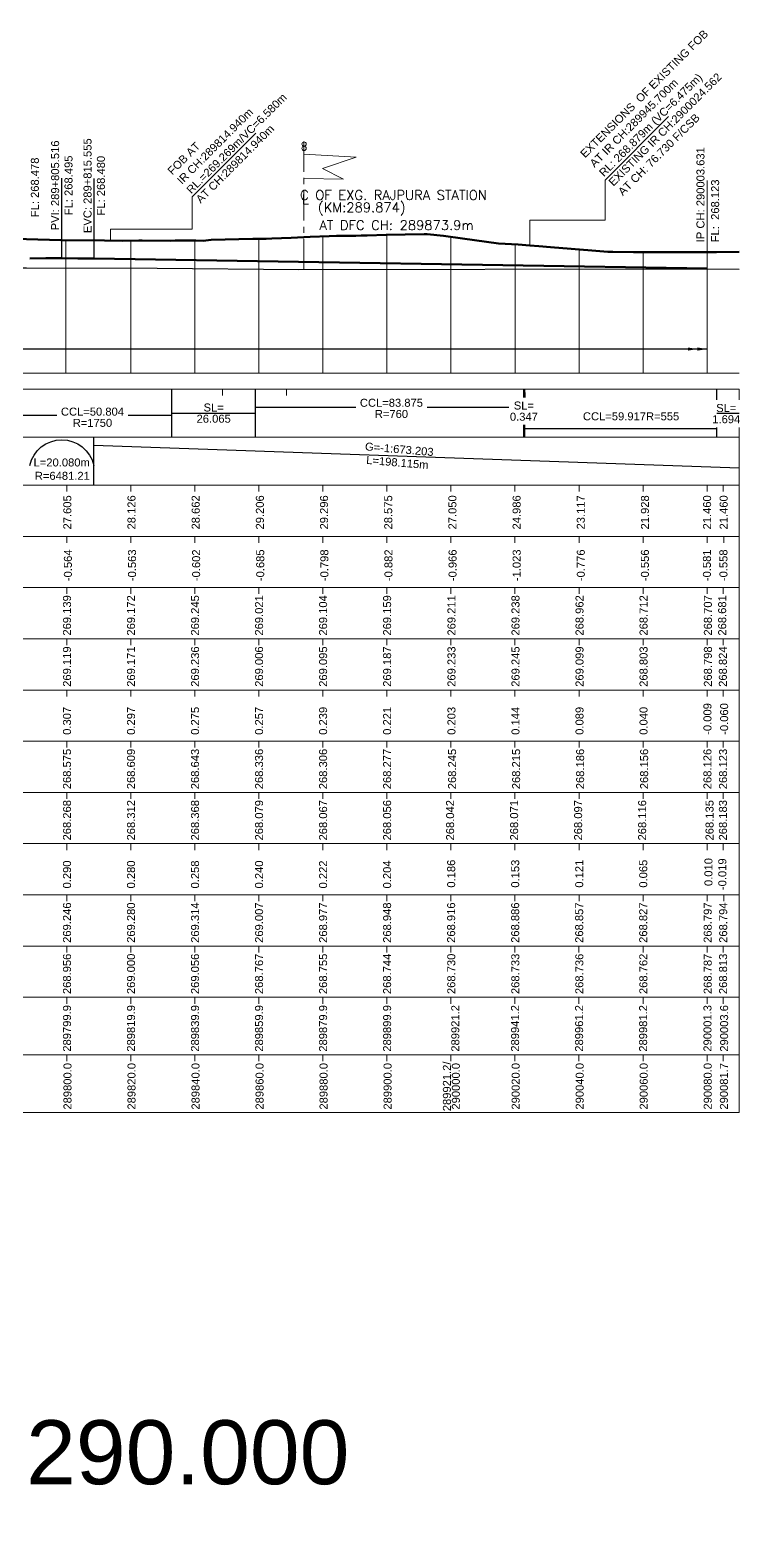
# Model space of a CAD drawing. Header units: metres. Extents: x 21905 to 23513, y -13878 to -13393.
# Drawn here: x 23289.3 to 23512.5, y -13857.4 to -13393 of the extents above; entities that cross this region are included whole.
import ezdxf
from ezdxf.enums import TextEntityAlignment as Align

# ---------------------------------------------------------------- set-up
doc = ezdxf.new("R2010")
doc.units = ezdxf.units.M
doc.header["$MEASUREMENT"] = 0
doc.linetypes.add('CENTER', pattern=[50.8, 31.75, -6.35, 6.35, -6.35])
doc.linetypes.add('DASHED2', pattern=[0.375, 0.25, -0.125])
for name, color, linetype, lineweight in [('C-PFVW-BAND-VERGOM', 1, 'Continuous', 25), ('C-PROF-DG-LINE', 190, 'Continuous', 50), ('C-PROF-EG-LINE', 7, 'DASHED2', 50), ('C-PROF-LABL-DG', 1, 'Continuous', 25), ('LS BVC-PVI-EVC TEXT', 10, 'Continuous', 0), ('LS CUT FILL', 190, 'Continuous', 0), ('LS DATUM X', 7, 'Continuous', 0), ('LS EXG IR CH', 7, 'Continuous', 0), ('LS EXG. FL', 7, 'Continuous', 0), ('LS EXG. GL', 7, 'Continuous', 0), ('LS EXG. GL AT PRO. TOE', 7, 'Continuous', 0), ('LS EXG. RL', 7, 'Continuous', 0), ('LS FRAME', 7, 'Continuous', 0), ('LS PFL-EFL', 190, 'Continuous', 0), ('LS PRL-ERL', 190, 'Continuous', 0), ('LS PRO DFCC CHAINAGE', 190, 'Continuous', 0), ('LS PRO. FL', 190, 'Continuous', 0), ('LS PRO. RL', 190, 'Continuous', 0), ('LS PROFILE EXG FL', 7, 'Continuous', 25), ('LS PROFILE PRO FL', 190, 'Continuous', 30), ('LS TICKS', 7, 'Continuous', 0), ("NEW SHAMBHU CROSSING STN. SRJ's", 10, 'Continuous', 0), ('Profile Grid', 7, 'Continuous', 0), ("SHAMBU STN. SRJ's", 251, 'Continuous', 0)]:
    doc.layers.add(name, color=color, linetype=linetype, lineweight=lineweight)
for name, color, linetype in [('LS VERTICAL ALIGNMENT', 190, 'Continuous'), ('ref text', 3, 'Continuous'), ('STATION YARD LIMIT IN LS', 7, 'Continuous')]:
    doc.layers.add(name, color=color, linetype=linetype)
doc.styles.add('Arial', font='arial.ttf')
doc.styles.add('ROMANT', font='romant__.ttf')
doc.styles.get("Standard").update_dxf_attribs({"font": 'arial.ttf'})
doc.styles.add('Style-Arial', font='arial.ttf')
doc.styles.add('StyleArial', font='arial.ttf')
doc.dimstyles.get("Standard").update_dxf_attribs({"dimtxt": 0.18, "dimasz": 0.18, "dimexe": 0.18, "dimexo": 0.0625, "dimgap": 0.09, "dimtad": 0, "dimtih": 1, "dimtoh": 1, "dimdec": 4, "dimzin": 0, "dimdsep": 46, "dimtxsty": 'Standard', "dimcen": 0.09, "dimadec": 0, "dimazin": 0, "dimtfac": 1, "dimtdec": 4, "dimtofl": 0, "dimtmove": 0, "dimatfit": 3, "dimfxl": 1, "dimtolj": 1, "dimtzin": 0, "dimarcsym": 0})

msp = doc.modelspace()

# ---------------------------------------------------------------- linework, layer by layer
at = {"layer": 'C-PROF-DG-LINE', "linetype": 'Continuous', "lineweight": 50}
for p, q in [((23289.32, -13464.43), (23294.34, -13464.38)), ((23294.34, -13464.38), (23299.36, -13464.37)), ((23299.36, -13464.37), (23304.38, -13464.39)), ((23304.38, -13464.39), (23309.4, -13464.45)), ((23309.4, -13464.45), (23500.92, -13467.59))]:
    msp.add_line(p, q, dxfattribs=at)
at = {"layer": 'C-PROF-EG-LINE', "color": 7, "linetype": 'Continuous', "lineweight": 50, "ltscale": 0.5, "flags": 128}
msp.add_lwpolyline([(23277.52, -13458.11), (23299.04, -13458.69), (23312.69, -13458.85), (23318.42, -13458.93), (23323.45, -13458.78), (23324.16, -13458.77), (23324.49, -13458.83), (23333.25, -13458.88), (23334.72, -13458.85), (23341.17, -13458.81), (23343.53, -13458.87), (23345.98, -13458.62), (23359.04, -13458.34), (23363.23, -13458.25), (23364.99, -13458.18), (23370.94, -13457.93), (23376.89, -13457.67), (23382.84, -13457.41), (23385.15, -13457.31), (23388.79, -13457.36), (23391.24, -13457.39), (23392.88, -13457.26), (23394.74, -13457.21), (23400.69, -13457.08), (23406.64, -13456.95), (23412.59, -13456.83), (23413.47, -13456.81), (23418.54, -13457.4), (23424.49, -13458.17), (23435.8, -13459.71), (23441.86, -13460.05), (23445.5, -13460.34), (23448.34, -13460.57), (23451.99, -13460.88), (23458.48, -13461.43), (23464.97, -13461.97), (23469.94, -13462.37), (23471.37, -13462.35), (23471.46, -13462.35), (23477.95, -13462.41), (23484.44, -13462.49), (23485.92, -13462.51), (23490.93, -13462.51), (23497.42, -13462.48), (23503.91, -13462.45), (23510.97, -13462.4)], dxfattribs=at)
at = {"layer": 'C-PROF-LABL-DG', "color": 190, "linetype": 'Continuous', "lineweight": 25}
for p, q in [((23299.36, -13464.37), (23299.36, -13439.37)), ((23309.4, -13464.45), (23309.4, -13439.45))]:
    msp.add_line(p, q, dxfattribs=at)
at = {"layer": 'LS BVC-PVI-EVC TEXT', "color": 190}
for p, q in [((23500.92, -13467.53), (23500.92, -13440.11)), ((23304.9, -13467.45), (23304.9, -13467.42))]:
    msp.add_line(p, q, dxfattribs=at)
at = {"layer": 'LS DATUM X', "color": 7, "linetype": 'Continuous', "lineweight": 0}
msp.add_line((23000.86, -13500.26), (23510.97, -13500.26), dxfattribs=at)
at = {"layer": 'LS FRAME', "color": 7, "linetype": 'Continuous', "lineweight": 0, "flags": 128}
for points in [[(22995.86, -13520.26), (23510.97, -13520.26), (23510.97, -13505.26), (22995.86, -13505.26), (22995.86, -13520.26)], [(22995.86, -13535.26), (23510.97, -13535.26), (23510.97, -13520.26), (22995.86, -13520.26), (22995.86, -13535.26)], [(22995.86, -13551.26), (23510.97, -13551.26), (23510.97, -13535.26), (22995.86, -13535.26), (22995.86, -13551.26)], [(22995.86, -13567.26), (23510.97, -13567.26), (23510.97, -13551.26), (22995.86, -13551.26), (22995.86, -13567.26)], [(22995.86, -13583.26), (23510.97, -13583.26), (23510.97, -13567.26), (22995.86, -13567.26), (22995.86, -13583.26)], [(22995.86, -13599.26), (23510.97, -13599.26), (23510.97, -13583.26), (22995.86, -13583.26), (22995.86, -13599.26)], [(22995.86, -13615.26), (23510.97, -13615.26), (23510.97, -13599.26), (22995.86, -13599.26), (22995.86, -13615.26)], [(22995.86, -13631.26), (23510.97, -13631.26), (23510.97, -13615.26), (22995.86, -13615.26), (22995.86, -13631.26)], [(22995.86, -13647.26), (23510.97, -13647.26), (23510.97, -13631.26), (22995.86, -13631.26), (22995.86, -13647.26)], [(22995.86, -13663.26), (23510.97, -13663.26), (23510.97, -13647.26), (22995.86, -13647.26), (22995.86, -13663.26)], [(22995.86, -13679.26), (23510.97, -13679.26), (23510.97, -13663.26), (22995.86, -13663.26), (22995.86, -13679.26)], [(22995.86, -13695.26), (23510.97, -13695.26), (23510.97, -13679.26), (22995.86, -13679.26), (22995.86, -13695.26)], [(22995.86, -13713.26), (23510.97, -13713.26), (23510.97, -13695.26), (22995.86, -13695.26), (22995.86, -13713.26)], [(22995.86, -13731.26), (23510.97, -13731.26), (23510.97, -13713.26), (22995.86, -13713.26), (22995.86, -13731.26)]]:
    msp.add_lwpolyline(points, close=True, dxfattribs=at)
at = {"layer": 'LS PROFILE EXG FL'}
msp.add_lwpolyline([(23000.86, -13466.73), (23033.78, -13467.85), (23064.51, -13468.24), (23097.9, -13468.15), (23126.61, -13468.47), (23159.74, -13467.9), (23205.26, -13467.45), (23249.04, -13467.35), (23288.35, -13467.37), (23329.09, -13467.49), (23373.39, -13467.83), (23489.67, -13467.67)], dxfattribs=at)
at = {"layer": 'LS PROFILE PRO FL', "color": 7}
msp.add_line((23489.67, -13467.67), (23510.97, -13467.75), dxfattribs=at)
at = {"layer": 'LS TICKS', "color": 7, "linetype": 'Continuous', "lineweight": 0, "flags": 128}
for points in [[(23349.55, -13507.26), (23349.55, -13505.26)], [(23369.55, -13507.26), (23369.55, -13505.26)], [(23300.89, -13537.26), (23300.89, -13535.26)], [(23320.9, -13537.26), (23320.9, -13535.26)], [(23340.93, -13537.26), (23340.93, -13535.26)], [(23360.93, -13537.26), (23360.93, -13535.26)], [(23380.91, -13537.26), (23380.91, -13535.26)], [(23400.91, -13537.26), (23400.91, -13535.26)], [(23420.91, -13537.26), (23420.91, -13535.26)], [(23440.91, -13537.26), (23440.91, -13535.26)], [(23460.91, -13537.26), (23460.91, -13535.26)], [(23480.91, -13537.26), (23480.91, -13535.26)], [(23500.91, -13537.26), (23500.91, -13535.26)], [(23505.91, -13537.26), (23505.91, -13535.26)], [(23300.89, -13553.26), (23300.89, -13551.26)], [(23320.9, -13553.26), (23320.9, -13551.26)], [(23340.93, -13553.26), (23340.93, -13551.26)], [(23360.93, -13553.26), (23360.93, -13551.26)], [(23380.91, -13553.26), (23380.91, -13551.26)], [(23400.91, -13553.26), (23400.91, -13551.26)], [(23420.91, -13553.26), (23420.91, -13551.26)], [(23440.91, -13553.26), (23440.91, -13551.26)], [(23460.91, -13553.26), (23460.91, -13551.26)], [(23480.91, -13553.26), (23480.91, -13551.26)], [(23500.91, -13553.26), (23500.91, -13551.26)], [(23506.15, -13553.26), (23506.15, -13551.26)], [(23300.89, -13569.26), (23300.89, -13567.26)], [(23320.9, -13569.26), (23320.9, -13567.26)], [(23340.93, -13569.26), (23340.93, -13567.26)], [(23360.93, -13569.26), (23360.93, -13567.26)], [(23380.91, -13569.26), (23380.91, -13567.26)], [(23400.91, -13569.26), (23400.91, -13567.26)], [(23420.91, -13569.26), (23420.91, -13567.26)], [(23440.91, -13569.26), (23440.91, -13567.26)], [(23460.91, -13569.26), (23460.91, -13567.26)], [(23480.91, -13569.26), (23480.91, -13567.26)], [(23500.91, -13569.26), (23500.91, -13567.26)], [(23505.91, -13569.26), (23505.91, -13567.26)], [(23300.89, -13585.26), (23300.89, -13583.26)], [(23320.9, -13585.26), (23320.9, -13583.26)], [(23340.93, -13585.26), (23340.93, -13583.26)], [(23360.93, -13585.26), (23360.93, -13583.26)], [(23380.91, -13585.26), (23380.91, -13583.26)], [(23400.91, -13585.26), (23400.91, -13583.26)], [(23420.91, -13585.26), (23420.91, -13583.26)], [(23440.91, -13585.26), (23440.91, -13583.26)], [(23460.91, -13585.26), (23460.91, -13583.26)], [(23480.91, -13585.26), (23480.91, -13583.26)], [(23500.91, -13585.26), (23500.91, -13583.26)], [(23505.91, -13585.26), (23505.91, -13583.26)], [(23300.89, -13601.26), (23300.89, -13599.26)], [(23320.9, -13601.26), (23320.9, -13599.26)], [(23340.93, -13601.26), (23340.93, -13599.26)], [(23360.93, -13601.26), (23360.93, -13599.26)], [(23380.91, -13601.26), (23380.91, -13599.26)], [(23400.91, -13601.26), (23400.91, -13599.26)], [(23420.91, -13601.26), (23420.91, -13599.26)], [(23440.91, -13601.26), (23440.91, -13599.26)], [(23460.91, -13601.26), (23460.91, -13599.26)], [(23480.91, -13601.26), (23480.91, -13599.26)], [(23500.91, -13601.26), (23500.91, -13599.26)], [(23505.91, -13601.26), (23505.91, -13599.26)], [(23300.89, -13617.26), (23300.89, -13615.26)], [(23320.9, -13617.26), (23320.9, -13615.26)], [(23340.93, -13617.26), (23340.93, -13615.26)], [(23360.93, -13617.26), (23360.93, -13615.26)], [(23380.91, -13617.26), (23380.91, -13615.26)], [(23400.91, -13617.26), (23400.91, -13615.26)], [(23420.91, -13617.26), (23420.91, -13615.26)], [(23440.91, -13617.26), (23440.91, -13615.26)], [(23460.91, -13617.26), (23460.91, -13615.26)], [(23480.91, -13617.26), (23480.91, -13615.26)], [(23500.91, -13617.26), (23500.91, -13615.26)], [(23505.91, -13617.26), (23505.91, -13615.26)], [(23300.89, -13633.26), (23300.89, -13631.26)], [(23320.9, -13633.26), (23320.9, -13631.26)], [(23340.93, -13633.26), (23340.93, -13631.26)], [(23360.93, -13633.26), (23360.93, -13631.26)], [(23380.91, -13633.26), (23380.91, -13631.26)], [(23400.91, -13633.26), (23400.91, -13631.26)], [(23420.91, -13633.26), (23420.91, -13631.26)], [(23420.91, -13633.26), (23420.91, -13631.26)], [(23440.91, -13633.26), (23440.91, -13631.26)], [(23460.91, -13633.26), (23460.91, -13631.26)], [(23480.91, -13633.26), (23480.91, -13631.26)], [(23500.91, -13633.26), (23500.91, -13631.26)], [(23505.91, -13633.26), (23505.91, -13631.26)], [(23300.89, -13649.26), (23300.89, -13647.26)], [(23320.9, -13649.26), (23320.9, -13647.26)], [(23340.93, -13649.26), (23340.93, -13647.26)], [(23360.93, -13649.26), (23360.93, -13647.26)], [(23380.91, -13649.26), (23380.91, -13647.26)], [(23400.91, -13649.26), (23400.91, -13647.26)], [(23420.91, -13649.26), (23420.91, -13647.26)], [(23420.91, -13649.26), (23420.91, -13647.26)], [(23440.91, -13649.26), (23440.91, -13647.26)], [(23460.91, -13649.26), (23460.91, -13647.26)], [(23480.91, -13649.26), (23480.91, -13647.26)], [(23500.91, -13649.26), (23500.91, -13647.26)], [(23505.91, -13649.26), (23505.91, -13647.26)], [(23300.89, -13665.26), (23300.89, -13663.26)], [(23320.9, -13665.26), (23320.9, -13663.26)], [(23340.93, -13665.26), (23340.93, -13663.26)], [(23360.93, -13665.26), (23360.93, -13663.26)], [(23380.91, -13665.26), (23380.91, -13663.26)], [(23400.91, -13665.26), (23400.91, -13663.26)], [(23420.91, -13665.26), (23420.91, -13663.26)], [(23440.91, -13665.26), (23440.91, -13663.26)], [(23460.91, -13665.26), (23460.91, -13663.26)], [(23480.91, -13665.26), (23480.91, -13663.26)], [(23500.91, -13665.26), (23500.91, -13663.26)], [(23506.11, -13665.26), (23506.11, -13663.26)], [(23300.89, -13681.26), (23300.89, -13679.26)], [(23320.9, -13681.26), (23320.9, -13679.26)], [(23340.93, -13681.26), (23340.93, -13679.26)], [(23360.93, -13681.26), (23360.93, -13679.26)], [(23380.91, -13681.26), (23380.91, -13679.26)], [(23400.91, -13681.26), (23400.91, -13679.26)], [(23420.91, -13681.26), (23420.91, -13679.26)], [(23420.91, -13681.26), (23420.91, -13679.26)], [(23440.91, -13681.26), (23440.91, -13679.26)], [(23460.89, -13681.26), (23460.89, -13679.26)], [(23480.91, -13681.26), (23480.91, -13679.26)], [(23500.97, -13681.26), (23500.97, -13679.26)], [(23505.97, -13681.26), (23505.97, -13679.26)], [(23300.89, -13697.26), (23300.89, -13695.26)], [(23320.9, -13697.26), (23320.9, -13695.26)], [(23340.93, -13697.26), (23340.93, -13695.26)], [(23360.93, -13697.26), (23360.93, -13695.26)], [(23380.91, -13697.26), (23380.91, -13695.26)], [(23400.91, -13697.26), (23400.91, -13695.26)], [(23420.91, -13697.26), (23420.91, -13695.26)], [(23440.91, -13697.26), (23440.91, -13695.26)], [(23460.89, -13697.26), (23460.89, -13695.26)], [(23480.91, -13697.26), (23480.91, -13695.26)], [(23500.97, -13697.26), (23500.97, -13695.26)], [(23505.97, -13697.26), (23505.97, -13695.26)], [(23505.97, -13697.26), (23505.97, -13695.26)], [(23505.97, -13697.26), (23505.97, -13695.26)], [(23300.89, -13715.26), (23300.89, -13713.26)], [(23320.9, -13715.26), (23320.9, -13713.26)], [(23340.93, -13715.26), (23340.93, -13713.26)], [(23360.93, -13715.26), (23360.93, -13713.26)], [(23380.91, -13715.26), (23380.91, -13713.26)], [(23400.91, -13715.26), (23400.91, -13713.26)], [(23420.91, -13715.26), (23420.91, -13713.26)], [(23420.91, -13715.26), (23420.91, -13713.26)], [(23440.91, -13715.26), (23440.91, -13713.26)], [(23460.89, -13715.26), (23460.89, -13713.26)], [(23480.91, -13715.26), (23480.91, -13713.26)], [(23500.97, -13715.26), (23500.97, -13713.26)], [(23505.97, -13715.26), (23505.97, -13713.26)]]:
    msp.add_lwpolyline(points, dxfattribs=at)
at = {"layer": 'LS VERTICAL ALIGNMENT', "color": 190}
for p, q in [((23333.75, -13520.26), (23333.75, -13505.26)), ((23359.81, -13520.26), (23359.81, -13505.26)), ((23443.69, -13520.26), (23443.69, -13505.26)), ((23444.03, -13520.26), (23444.03, -13505.26)), ((23444.03, -13520.26), (23444.03, -13505.26)), ((23444.03, -13506.27), (23444.03, -13514.37)), ((23503.95, -13520.26), (23503.95, -13505.26)), ((23359.81, -13510.87), (23443.69, -13510.87)), ((23309.32, -13535.26), (23309.32, -13520.26)), ((23309.32, -13522.79), (23510.97, -13529.81))]:
    msp.add_line(p, q, dxfattribs=at)
msp.add_lwpolyline([(23333.75, -13513.53), (23282.94, -13513.53)], dxfattribs=at)
at = {"layer": 'LS VERTICAL ALIGNMENT', "color": 190, "extrusion": (0, 0, -1)}
msp.add_arc((-23299.32, -13531.33), 10.25, 12.6804, 167.3196, dxfattribs=at)
at = {"layer": 'Profile Grid', "flags": 128}
for points in [[(23300.56, -13500.29), (23300.56, -13458.73)], [(23320.9, -13500.26), (23320.9, -13458.87)], [(23340.93, -13500.26), (23340.93, -13458.82)], [(23360.93, -13500.26), (23360.93, -13458.31)], [(23380.91, -13500.26), (23380.91, -13457.52)], [(23400.91, -13500.26), (23400.91, -13457.02)], [(23420.91, -13500.26), (23420.91, -13457.71)], [(23440.92, -13500.26), (23440.92, -13460)], [(23460.92, -13500.26), (23460.92, -13461.63)], [(23480.92, -13500.26), (23480.92, -13462.44)], [(23500.92, -13500.26), (23500.92, -13462.46)]]:
    msp.add_lwpolyline(points, dxfattribs=at)
at = {"layer": "SHAMBU STN. SRJ's", "color": 7, "linetype": 'CENTER', "lineweight": 15, "ltscale": 0.3}
msp.add_line((23374.96, -13467.85), (23374.96, -13427.14), dxfattribs=at)
at = {"layer": "SHAMBU STN. SRJ's", "color": 7, "lineweight": 15}
msp.add_lwpolyline([(23374.94, -13431.84), (23391.3, -13432.8), (23380.82, -13436.34), (23387.37, -13439.65), (23374.93, -13439.42)], dxfattribs=at)
at = {"layer": "SHAMBU STN. SRJ's", "color": 7}
for centre in [(23375.03, -13428.68), (23375.04, -13430.06)]:
    msp.add_circle(centre, 0.672, dxfattribs=at)
at = {"layer": 'STATION YARD LIMIT IN LS', "color": 7, "lineweight": 15}
for q in [(23445.51, -13460.34), (23469.04, -13452.49)]:
    msp.add_line((23445.51, -13452.49), q, dxfattribs=at)
for points in [[(23469.04, -13452.49), (23469.04, -13439.99), (23488.92, -13420.1)], [(23340.04, -13455.3), (23340.04, -13445.12), (23359.93, -13425.23)], [(23340.04, -13455.3), (23314.57, -13455.3), (23314.57, -13458.88)]]:
    msp.add_lwpolyline(points, dxfattribs=at)

# ---------------------------------------------------------------- texts
at = {"layer": 'C-PFVW-BAND-VERGOM', "color": 190, "style": 'Arial'}
for s, p in [('G=-1:673.203', (23393.98, -13524.37)), ('L=198.115m', (23394.35, -13528.59))]:
    msp.add_text(s, height=2.5, rotation=355.185, dxfattribs=at).set_placement(p)
for s, p in [('L=20.080m', (23290.52, -13529.41)), ('R=6481.21', (23290.91, -13533.59))]:
    msp.add_text(s, height=2.5, dxfattribs=at).set_placement(p)
at = {"layer": 'C-PROF-LABL-DG', "color": 190, "style": 'Arial'}
for s, p in [('EVC: 289+815.555', (23308.62, -13456.5)), ('PVI: 289+805.516', (23298.5, -13455.63)), ('FL: 268.478', (23292.17, -13451.54)), ('FL: 268.495', (23302.68, -13450.92)), ('FL: 268.480', (23312.8, -13451.01))]:
    msp.add_text(s, height=2.5, rotation=90, dxfattribs=at).set_placement(p)
at = {"layer": 'LS BVC-PVI-EVC TEXT', "color": 190, "char_height": 2.5, "attachment_point": 4, "rotation": 90, "style": 'Style-Arial'}
for s, insert in [('IP CH: 290003.631', (23498.87, -13459.36)), ('FL:  268.123', (23503.46, -13459.36))]:
    msp.add_mtext(s, dxfattribs=dict(at, insert=insert))
at = {"layer": 'LS CUT FILL', "color": 190, "style": 'Style-Arial'}
for s, p in [('-0.564', (23302.49, -13565.24)), ('-0.563', (23322.52, -13565.24)), ('-0.602', (23342.55, -13565.24)), ('-0.685', (23362.58, -13565.24)), ('-0.798', (23382.61, -13565.24)), ('-0.882', (23402.63, -13565.24)), ('-0.966', (23422.66, -13565.24)), ('-1.023', (23442.69, -13565.24)), ('-0.776', (23462.72, -13565.24)), ('-0.556', (23482.75, -13565.24)), ('-0.581', (23502.12, -13565.24)), ('-0.558', (23507.28, -13565.24))]:
    msp.add_text(s, height=2.5, rotation=90, dxfattribs=at).set_placement(p)
at = {"layer": 'LS EXG IR CH', "style": 'Style-Arial'}
for s, p in [('289921.2/', (23419.64, -13715.33)), ('289800.0', (23301.11, -13715.79)), ('289820.0', (23321.11, -13715.79)), ('289840.0', (23341.11, -13715.79)), ('289860.0', (23361.11, -13715.79)), ('289880.0', (23381.11, -13715.79)), ('289900.0', (23401.11, -13715.79)), ('290000.0', (23422.43, -13715.79)), ('290020.0', (23441.12, -13715.79)), ('290040.0', (23461.12, -13715.79)), ('290060.0', (23481.12, -13715.79)), ('290080.0', (23501.12, -13715.79)), ('290081.7', (23506.18, -13715.79))]:
    msp.add_text(s, height=2.5, rotation=90, dxfattribs=at).set_placement(p, align=Align.MIDDLE_RIGHT)
at = {"layer": 'LS EXG. FL', "style": 'Style-Arial'}
for s, p in [('268.268', (23302.21, -13646.26)), ('268.312', (23322.21, -13646.26)), ('268.368', (23342.21, -13646.26)), ('268.079', (23362.21, -13646.26)), ('268.067', (23382.21, -13646.26)), ('268.056', (23402.21, -13646.26)), ('268.042', (23421.89, -13646.26)), ('268.071', (23441.89, -13646.26)), ('268.097', (23461.89, -13646.26)), ('268.116', (23481.89, -13646.26)), ('268.135', (23502.94, -13646.26)), ('268.183', (23507.12, -13646.26))]:
    msp.add_text(s, height=2.5, rotation=90, dxfattribs=at).set_placement(p)
at = {"layer": 'LS EXG. GL', "style": 'Style-Arial'}
for s, p in [('269.139', (23302.21, -13582.26)), ('269.172', (23322.21, -13582.26)), ('269.245', (23342.21, -13582.26)), ('269.021', (23362.21, -13582.26)), ('269.104', (23382.21, -13582.26)), ('269.159', (23402.21, -13582.26)), ('269.211', (23422.32, -13582.26)), ('269.238', (23442.32, -13582.26)), ('268.962', (23462.32, -13582.26)), ('268.712', (23482.32, -13582.26)), ('268.707', (23502.42, -13582.26)), ('268.681', (23506.89, -13582.26))]:
    msp.add_text(s, height=2.5, rotation=90, dxfattribs=at).set_placement(p)
at = {"layer": 'LS EXG. GL AT PRO. TOE', "style": 'Style-Arial'}
for s, p in [('269.119', (23302.21, -13598.26)), ('269.171', (23322.21, -13598.26)), ('269.236', (23342.21, -13598.26)), ('269.006', (23362.21, -13598.26)), ('269.095', (23382.21, -13598.26)), ('269.187', (23402.21, -13598.26)), ('269.233', (23422.32, -13598.26)), ('269.245', (23442.32, -13598.26)), ('269.099', (23462.32, -13598.26)), ('268.803', (23482.32, -13598.26)), ('268.798', (23502.42, -13598.26)), ('268.824', (23507.1, -13598.26))]:
    msp.add_text(s, height=2.5, rotation=90, dxfattribs=at).set_placement(p)
at = {"layer": 'LS EXG. RL', "style": 'Style-Arial'}
for s, p in [('268.956', (23302.21, -13694.26)), ('269.000', (23322.21, -13694.26)), ('269.056', (23342.21, -13694.26)), ('268.767', (23362.21, -13694.26)), ('268.755', (23382.21, -13694.26)), ('268.744', (23402.21, -13694.26)), ('268.730', (23422.26, -13694.26)), ('268.733', (23442.26, -13694.26)), ('268.736', (23462.26, -13694.26)), ('268.762', (23482.26, -13694.26)), ('268.787', (23502.36, -13694.26))]:
    msp.add_text(s, height=2.5, rotation=90, dxfattribs=at).set_placement(p)
at = {"layer": 'LS PFL-EFL', "style": 'Style-Arial'}
for s, p in [('-0.009', (23502.28, -13613.26)), ('-0.060', (23507.5, -13613.26)), ('0.307', (23302.21, -13613.26)), ('0.297', (23322.21, -13613.26)), ('0.275', (23342.21, -13613.26)), ('0.257', (23362.21, -13613.26)), ('0.239', (23382.21, -13613.26)), ('0.221', (23402.21, -13613.26)), ('0.203', (23422.31, -13613.26)), ('0.144', (23442.31, -13613.26)), ('0.089', (23462.31, -13613.26)), ('0.040', (23482.31, -13613.26))]:
    msp.add_text(s, height=2.5, rotation=90, dxfattribs=at).set_placement(p)
at = {"layer": 'LS PRL-ERL', "style": 'Style-Arial'}
for s, p in [('0.290', (23302.21, -13661.26)), ('0.280', (23322.21, -13661.26)), ('0.258', (23342.21, -13661.26)), ('0.240', (23362.21, -13661.26)), ('0.222', (23382.21, -13661.26)), ('0.204', (23402.21, -13661.26)), ('0.186', (23422.23, -13661.01)), ('0.153', (23442.23, -13661.01)), ('0.121', (23462.23, -13661.01)), ('0.065', (23482.23, -13661.01)), ('0.010', (23502.59, -13660.5)), ('-0.019', (23506.93, -13661.77))]:
    msp.add_text(s, height=2.5, rotation=90, dxfattribs=at).set_placement(p)
at = {"layer": 'LS PRO DFCC CHAINAGE', "color": 190, "style": 'Style-Arial'}
for s, p in [('27.605', (23302.31, -13549.1)), ('28.126', (23322.36, -13549.1)), ('28.662', (23342.41, -13549.1)), ('29.206', (23362.46, -13549.1)), ('29.296', (23382.51, -13549.1)), ('28.575', (23402.56, -13549.1)), ('27.050', (23422.61, -13549.1)), ('24.986', (23442.66, -13549.1)), ('23.117', (23462.71, -13549.1)), ('21.928', (23482.76, -13549.1)), ('21.460', (23502.17, -13549.1)), ('21.460', (23507.34, -13549.1))]:
    msp.add_text(s, height=2.5, rotation=90, dxfattribs=at).set_placement(p)
at = {"layer": 'LS PRO DFCC CHAINAGE', "style": 'Style-Arial'}
for s, p in [('268.813', (23507.17, -13694.26)), ('289799.9', (23302.21, -13712.26)), ('289819.9', (23322.21, -13712.26)), ('289839.9', (23342.21, -13712.26)), ('289859.9', (23362.21, -13712.26)), ('289879.9', (23382.21, -13712.26)), ('289899.9', (23402.21, -13712.26)), ('289921.2', (23423.51, -13712.26)), ('289941.2', (23442.19, -13712.26)), ('289961.2', (23462.19, -13712.26)), ('289981.2', (23482.19, -13712.26)), ('290001.3', (23502.29, -13712.26)), ('290003.6', (23507.49, -13712.26))]:
    msp.add_text(s, height=2.5, rotation=90, dxfattribs=at).set_placement(p)
at = {"layer": 'LS PRO. FL', "style": 'Style-Arial'}
for s, p in [('268.575', (23302.21, -13630.26)), ('268.643', (23342.21, -13630.26)), ('268.336', (23362.21, -13630.26)), ('268.306', (23382.21, -13630.26)), ('268.245', (23422.51, -13630.26)), ('268.215', (23442.51, -13630.26)), ('268.186', (23462.51, -13630.26)), ('268.156', (23482.51, -13630.26)), ('268.126', (23502.28, -13630.26)), ('268.123', (23507.16, -13630.26)), ('268.609', (23322.21, -13630.26)), ('268.277', (23402.21, -13630.26))]:
    msp.add_text(s, height=2.5, rotation=90, dxfattribs=at).set_placement(p)
at = {"layer": 'LS PRO. RL', "style": 'Style-Arial'}
for s, p in [('269.246', (23302.21, -13678.26)), ('269.280', (23322.21, -13678.26)), ('269.314', (23342.21, -13678.26)), ('269.007', (23362.21, -13678.26)), ('268.977', (23382.21, -13678.26)), ('268.948', (23402.21, -13678.26)), ('268.916', (23422.22, -13678.26)), ('268.886', (23442.22, -13678.26)), ('268.857', (23462.22, -13678.26)), ('268.827', (23482.22, -13678.26)), ('268.797', (23502.36, -13678.26)), ('268.794', (23507.2, -13678.26))]:
    msp.add_text(s, height=2.5, rotation=90, dxfattribs=at).set_placement(p)
at = {"layer": "NEW SHAMBHU CROSSING STN. SRJ's", "color": 190, "insert": (23379.8, -13455.52), "char_height": 3, "attachment_point": 7, "line_spacing_factor": 0.6, "style": 'ROMANT'}
msp.add_mtext('AT DFC CH: 289873.9m', dxfattribs=at)
at = {"layer": 'ref text', "color": 3, "insert": (23132.9, -13847.7), "char_height": 20, "width": 256.3165, "attachment_point": 7, "bg_fill": 3, "box_fill_scale": 1.5, "bg_fill_color": 256, "bg_fill_transparency": 0}
msp.add_mtext('289.500 TO 290.000', dxfattribs=at)
at = {"layer": "SHAMBU STN. SRJ's", "color": 7, "char_height": 3, "attachment_point": 7, "line_spacing_factor": 0.6, "style": 'ROMANT'}
for s, insert in [('C OF EXG. RAJPURA STATION', (23373.77, -13446.12)), ('L', (23374.35, -13447.49)), ('(KM:289.874)', (23379.35, -13450.98))]:
    msp.add_mtext(s, dxfattribs=dict(at, insert=insert))
at = {"layer": 'STATION YARD LIMIT IN LS', "color": 7, "lineweight": 15, "char_height": 2.5, "attachment_point": 4, "rotation": 45, "line_spacing_factor": 0.648, "style": 'StyleArial'}
for s, insert, width in [('\\pxsm1;{\\fArial|b0|i0|c0|p39;\\C190;EXTENSIONS  OF EXISTING FOB\\PAT IR CH:289945.700m\\PRL: 268.879m (\\fArial|b0|i0|c0|p34;VC=6.475m\\fArial|b0|i0|c0|p39;)\\P\\C256;EXISTING IR CH:2900024.562\\P\\A1;AT CH: 76.730 F/CSB}', (23467.83, -13438.21), 100.0985), ('\\A1;\\pxsm1;{\\C190;FOB AT\\P\\A0;IR CH:289814.940m\\C7; \\P\\C190;RL.=269.269m/VC=6.580m\\P\\C7;AT CH:289814.940m\\C190;  }', (23337.44, -13442.06), 57.616)]:
    msp.add_mtext(s, dxfattribs=dict(at, insert=insert, width=width))

# ---------------------------------------------------------------- leaders
at = {"layer": 'STATION YARD LIMIT IN LS', "lineweight": 15}
for points in [[(23497.91, -13492.73), (23220.93, -13492.73)], [(23500.92, -13492.73), (23220.93, -13492.73)]]:
    msp.add_leader(points, dimstyle='Standard', override={"dimasz": 3}, dxfattribs=at)

# ---------------------------------------------------------------- next in the draw order: texts
at = {"layer": 'LS VERTICAL ALIGNMENT', "color": 190, "char_height": 2.5, "attachment_point": 5, "line_spacing_factor": 0.84, "style": 'Style-Arial', "bg_fill": 2}
for s, insert in [('CCL=50.804\\PR=1750', (23308.91, -13514.05)), ('SL=\\P26.065', (23346.78, -13512.76)), ('CCL=83.875\\PR=760', (23402.31, -13511.28)), ('SL=\\P1.694', (23506.92, -13512.92)), ('CCL=59.917R=555', (23477.18, -13513.76))]:
    msp.add_mtext(s, dxfattribs=dict(at, insert=insert))

# ---------------------------------------------------------------- next in the draw order: linework, layer by layer
at = {"layer": 'LS VERTICAL ALIGNMENT', "color": 190}
for p, q in [((23333.75, -13512.76), (23359.81, -13512.76)), ((23503.95, -13512.76), (23510.97, -13512.76)), ((23444.03, -13517.52), (23503.95, -13517.52))]:
    msp.add_line(p, q, dxfattribs=at)

# ---------------------------------------------------------------- next in the draw order: texts
at = {"layer": 'LS VERTICAL ALIGNMENT', "color": 190, "insert": (23443.69, -13512.14), "char_height": 2.5, "width": 6.6977, "attachment_point": 5, "line_spacing_factor": 0.84, "style": 'Style-Arial', "bg_fill": 2}
msp.add_mtext('SL=\\P0.347', dxfattribs=at)

doc.saveas('drawing.dxf')
